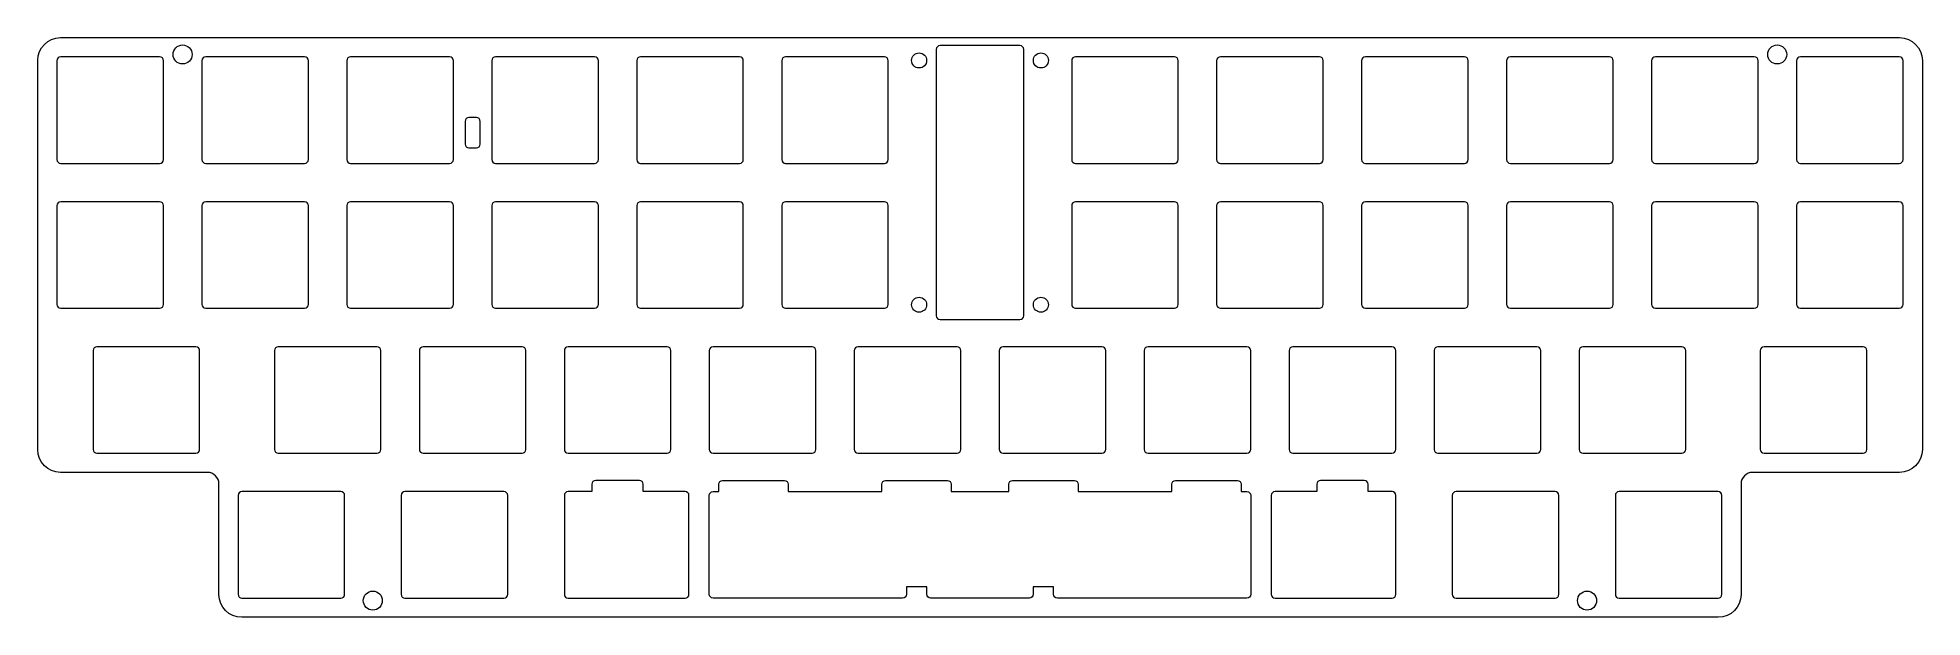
# Model space of a CAD drawing. Header units: millimetres. Extents: x 76 to 324, y 62 to 139.
import ezdxf

# ---------------------------------------------------------------- set-up
doc = ezdxf.new("R2010")
doc.units = ezdxf.units.MM
doc.header["$MEASUREMENT"] = 0
doc.layers.add('Layer 2', color=7, linetype='Continuous', lineweight=0)

msp = doc.modelspace()

# ---------------------------------------------------------------- linework, layer by layer
at = {"layer": 'Layer 2', "color": 18, "lineweight": 9, "true_color": 0x000000}
for centre, radius in [((95.42, 136.39), 1.25), ((192.2, 135.6), 0.988), ((208.2, 135.6), 0.988), ((304.96, 136.39), 1.25), ((192.2, 103.49), 0.988), ((208.2, 103.49), 0.988), ((120.41, 64.59), 1.25), ((279.97, 64.59), 1.25)]:
    msp.add_circle(centre, radius, dxfattribs=at)
for points, knots in [([(79.38, 81.45), (79.38, 81.45), (98.69, 81.45), (98.69, 81.45), (99.52, 81.45), (100.19, 80.77), (100.19, 79.95), (100.19, 79.95), (100.19, 65.4), (100.19, 65.4), (100.19, 63.74), (101.53, 62.4), (103.19, 62.4), (103.19, 62.4), (297.21, 62.4), (297.21, 62.4), (298.87, 62.4), (300.21, 63.74), (300.21, 65.4), (300.21, 65.4), (300.21, 79.95), (300.21, 79.95), (300.21, 80.77), (300.89, 81.45), (301.71, 81.45), (301.71, 81.45), (321.03, 81.45), (321.03, 81.45), (322.68, 81.45), (324.03, 82.79), (324.03, 84.45), (324.03, 84.45), (324.03, 135.6), (324.03, 135.6), (324.03, 137.25), (322.68, 138.6), (321.03, 138.6), (321.03, 138.6), (79.38, 138.6), (79.38, 138.6), (77.72, 138.6), (76.38, 137.25), (76.38, 135.6), (76.38, 135.6), (76.38, 84.45), (76.38, 84.45), (76.38, 82.79), (77.72, 81.45), (79.38, 81.45)], [0, 0, 0, 0, 1, 1, 1, 2, 2, 2, 3, 3, 3, 4, 4, 4, 5, 5, 5, 6, 6, 6, 7, 7, 7, 8, 8, 8, 9, 9, 9, 10, 10, 10, 11, 11, 11, 12, 12, 12, 13, 13, 13, 14, 14, 14, 15, 15, 15, 16, 16, 16, 16]), ([(205.45, 101.55), (205.45, 101.55), (194.95, 101.55), (194.95, 101.55), (194.67, 101.55), (194.45, 101.77), (194.45, 102.05), (194.45, 102.05), (194.45, 137.05), (194.45, 137.05), (194.45, 137.32), (194.67, 137.55), (194.95, 137.55), (194.95, 137.55), (205.45, 137.55), (205.45, 137.55), (205.73, 137.55), (205.95, 137.32), (205.95, 137.05), (205.95, 137.05), (205.95, 102.05), (205.95, 102.05), (205.95, 101.77), (205.73, 101.55), (205.45, 101.55)], [0, 0, 0, 0, 1, 1, 1, 2, 2, 2, 3, 3, 3, 4, 4, 4, 5, 5, 5, 6, 6, 6, 7, 7, 7, 8, 8, 8, 8]), ([(92.9, 122.57), (92.9, 122.29), (92.68, 122.07), (92.4, 122.07), (92.4, 122.07), (79.4, 122.07), (79.4, 122.07), (79.13, 122.07), (78.9, 122.29), (78.9, 122.57), (78.9, 122.57), (78.9, 135.57), (78.9, 135.57), (78.9, 135.85), (79.13, 136.07), (79.4, 136.07), (79.4, 136.07), (92.4, 136.07), (92.4, 136.07), (92.68, 136.07), (92.9, 135.85), (92.9, 135.57), (92.9, 135.57), (92.9, 122.57), (92.9, 122.57)], [0, 0, 0, 0, 1, 1, 1, 2, 2, 2, 3, 3, 3, 4, 4, 4, 5, 5, 5, 6, 6, 6, 7, 7, 7, 8, 8, 8, 8]), ([(98.45, 122.07), (98.18, 122.07), (97.95, 122.29), (97.95, 122.57), (97.95, 122.57), (97.95, 135.57), (97.95, 135.57), (97.95, 135.85), (98.18, 136.07), (98.45, 136.07), (98.45, 136.07), (111.45, 136.07), (111.45, 136.07), (111.73, 136.07), (111.95, 135.85), (111.95, 135.57), (111.95, 135.57), (111.95, 122.57), (111.95, 122.57), (111.95, 122.29), (111.73, 122.07), (111.45, 122.07), (111.45, 122.07), (98.45, 122.07), (98.45, 122.07)], [0, 0, 0, 0, 1, 1, 1, 2, 2, 2, 3, 3, 3, 4, 4, 4, 5, 5, 5, 6, 6, 6, 7, 7, 7, 8, 8, 8, 8]), ([(117.5, 122.07), (117.23, 122.07), (117, 122.29), (117, 122.57), (117, 122.57), (117, 135.57), (117, 135.57), (117, 135.85), (117.23, 136.07), (117.5, 136.07), (117.5, 136.07), (130.5, 136.07), (130.5, 136.07), (130.78, 136.07), (131, 135.85), (131, 135.57), (131, 135.57), (131, 122.57), (131, 122.57), (131, 122.29), (130.78, 122.07), (130.5, 122.07), (130.5, 122.07), (117.5, 122.07), (117.5, 122.07)], [0, 0, 0, 0, 1, 1, 1, 2, 2, 2, 3, 3, 3, 4, 4, 4, 5, 5, 5, 6, 6, 6, 7, 7, 7, 8, 8, 8, 8]), ([(149.55, 122.07), (149.55, 122.07), (136.55, 122.07), (136.55, 122.07), (136.28, 122.07), (136.05, 122.29), (136.05, 122.57), (136.05, 122.57), (136.05, 135.57), (136.05, 135.57), (136.05, 135.85), (136.28, 136.07), (136.55, 136.07), (136.55, 136.07), (149.55, 136.07), (149.55, 136.07), (149.83, 136.07), (150.05, 135.85), (150.05, 135.57), (150.05, 135.57), (150.05, 122.57), (150.05, 122.57), (150.05, 122.29), (149.83, 122.07), (149.55, 122.07)], [0, 0, 0, 0, 1, 1, 1, 2, 2, 2, 3, 3, 3, 4, 4, 4, 5, 5, 5, 6, 6, 6, 7, 7, 7, 8, 8, 8, 8]), ([(155.1, 135.57), (155.1, 135.85), (155.33, 136.07), (155.6, 136.07), (155.6, 136.07), (168.6, 136.07), (168.6, 136.07), (168.88, 136.07), (169.1, 135.85), (169.1, 135.57), (169.1, 135.57), (169.1, 122.57), (169.1, 122.57), (169.1, 122.29), (168.88, 122.07), (168.6, 122.07), (168.6, 122.07), (155.6, 122.07), (155.6, 122.07), (155.33, 122.07), (155.1, 122.29), (155.1, 122.57), (155.1, 122.57), (155.1, 135.57), (155.1, 135.57)], [0, 0, 0, 0, 1, 1, 1, 2, 2, 2, 3, 3, 3, 4, 4, 4, 5, 5, 5, 6, 6, 6, 7, 7, 7, 8, 8, 8, 8]), ([(174.65, 122.07), (174.38, 122.07), (174.15, 122.29), (174.15, 122.57), (174.15, 122.57), (174.15, 135.57), (174.15, 135.57), (174.15, 135.85), (174.38, 136.07), (174.65, 136.07), (174.65, 136.07), (187.65, 136.07), (187.65, 136.07), (187.93, 136.07), (188.15, 135.85), (188.15, 135.57), (188.15, 135.57), (188.15, 122.57), (188.15, 122.57), (188.15, 122.29), (187.93, 122.07), (187.65, 122.07), (187.65, 122.07), (174.65, 122.07), (174.65, 122.07)], [0, 0, 0, 0, 1, 1, 1, 2, 2, 2, 3, 3, 3, 4, 4, 4, 5, 5, 5, 6, 6, 6, 7, 7, 7, 8, 8, 8, 8]), ([(225.75, 122.07), (225.75, 122.07), (212.75, 122.07), (212.75, 122.07), (212.48, 122.07), (212.25, 122.29), (212.25, 122.57), (212.25, 122.57), (212.25, 135.57), (212.25, 135.57), (212.25, 135.85), (212.48, 136.07), (212.75, 136.07), (212.75, 136.07), (225.75, 136.07), (225.75, 136.07), (226.03, 136.07), (226.25, 135.85), (226.25, 135.57), (226.25, 135.57), (226.25, 122.57), (226.25, 122.57), (226.25, 122.29), (226.03, 122.07), (225.75, 122.07)], [0, 0, 0, 0, 1, 1, 1, 2, 2, 2, 3, 3, 3, 4, 4, 4, 5, 5, 5, 6, 6, 6, 7, 7, 7, 8, 8, 8, 8]), ([(231.3, 135.57), (231.3, 135.85), (231.53, 136.07), (231.8, 136.07), (231.8, 136.07), (244.8, 136.07), (244.8, 136.07), (245.08, 136.07), (245.3, 135.85), (245.3, 135.57), (245.3, 135.57), (245.3, 122.57), (245.3, 122.57), (245.3, 122.29), (245.08, 122.07), (244.8, 122.07), (244.8, 122.07), (231.8, 122.07), (231.8, 122.07), (231.53, 122.07), (231.3, 122.29), (231.3, 122.57), (231.3, 122.57), (231.3, 135.57), (231.3, 135.57)], [0, 0, 0, 0, 1, 1, 1, 2, 2, 2, 3, 3, 3, 4, 4, 4, 5, 5, 5, 6, 6, 6, 7, 7, 7, 8, 8, 8, 8]), ([(263.85, 136.07), (264.13, 136.07), (264.35, 135.85), (264.35, 135.57), (264.35, 135.57), (264.35, 122.57), (264.35, 122.57), (264.35, 122.29), (264.13, 122.07), (263.85, 122.07), (263.85, 122.07), (250.85, 122.07), (250.85, 122.07), (250.58, 122.07), (250.35, 122.29), (250.35, 122.57), (250.35, 122.57), (250.35, 135.57), (250.35, 135.57), (250.35, 135.85), (250.58, 136.07), (250.85, 136.07), (250.85, 136.07), (263.85, 136.07), (263.85, 136.07)], [0, 0, 0, 0, 1, 1, 1, 2, 2, 2, 3, 3, 3, 4, 4, 4, 5, 5, 5, 6, 6, 6, 7, 7, 7, 8, 8, 8, 8]), ([(282.9, 136.07), (283.18, 136.07), (283.4, 135.85), (283.4, 135.57), (283.4, 135.57), (283.4, 122.57), (283.4, 122.57), (283.4, 122.29), (283.18, 122.07), (282.9, 122.07), (282.9, 122.07), (269.9, 122.07), (269.9, 122.07), (269.63, 122.07), (269.4, 122.29), (269.4, 122.57), (269.4, 122.57), (269.4, 135.57), (269.4, 135.57), (269.4, 135.85), (269.63, 136.07), (269.9, 136.07), (269.9, 136.07), (282.9, 136.07), (282.9, 136.07)], [0, 0, 0, 0, 1, 1, 1, 2, 2, 2, 3, 3, 3, 4, 4, 4, 5, 5, 5, 6, 6, 6, 7, 7, 7, 8, 8, 8, 8]), ([(288.45, 122.57), (288.45, 122.57), (288.45, 135.57), (288.45, 135.57), (288.45, 135.85), (288.68, 136.07), (288.95, 136.07), (288.95, 136.07), (301.95, 136.07), (301.95, 136.07), (302.23, 136.07), (302.45, 135.85), (302.45, 135.57), (302.45, 135.57), (302.45, 122.57), (302.45, 122.57), (302.45, 122.29), (302.23, 122.07), (301.95, 122.07), (301.95, 122.07), (288.95, 122.07), (288.95, 122.07), (288.68, 122.07), (288.45, 122.29), (288.45, 122.57)], [0, 0, 0, 0, 1, 1, 1, 2, 2, 2, 3, 3, 3, 4, 4, 4, 5, 5, 5, 6, 6, 6, 7, 7, 7, 8, 8, 8, 8]), ([(307.5, 135.57), (307.5, 135.85), (307.73, 136.07), (308, 136.07), (308, 136.07), (321, 136.07), (321, 136.07), (321.28, 136.07), (321.5, 135.85), (321.5, 135.57), (321.5, 135.57), (321.5, 122.57), (321.5, 122.57), (321.5, 122.29), (321.28, 122.07), (321, 122.07), (321, 122.07), (308, 122.07), (308, 122.07), (307.73, 122.07), (307.5, 122.29), (307.5, 122.57), (307.5, 122.57), (307.5, 135.57), (307.5, 135.57)], [0, 0, 0, 0, 1, 1, 1, 2, 2, 2, 3, 3, 3, 4, 4, 4, 5, 5, 5, 6, 6, 6, 7, 7, 7, 8, 8, 8, 8]), ([(134.02, 124.1), (134.02, 124.1), (133.03, 124.1), (133.03, 124.1), (132.75, 124.1), (132.54, 124.31), (132.54, 124.6), (132.54, 124.6), (132.54, 127.59), (132.54, 127.59), (132.54, 127.88), (132.75, 128.09), (133.03, 128.09), (133.03, 128.09), (134.02, 128.09), (134.02, 128.09), (134.3, 128.09), (134.51, 127.88), (134.51, 127.59), (134.51, 127.59), (134.51, 124.6), (134.51, 124.6), (134.51, 124.35), (134.3, 124.1), (134.02, 124.1)], [0, 0, 0, 0, 1, 1, 1, 2, 2, 2, 3, 3, 3, 4, 4, 4, 5, 5, 5, 6, 6, 6, 7, 7, 7, 8, 8, 8, 8]), ([(79.4, 103.02), (79.13, 103.02), (78.9, 103.24), (78.9, 103.52), (78.9, 103.52), (78.9, 116.52), (78.9, 116.52), (78.9, 116.8), (79.13, 117.02), (79.4, 117.02), (79.4, 117.02), (92.4, 117.02), (92.4, 117.02), (92.68, 117.02), (92.9, 116.8), (92.9, 116.52), (92.9, 116.52), (92.9, 103.52), (92.9, 103.52), (92.9, 103.24), (92.68, 103.02), (92.4, 103.02), (92.4, 103.02), (79.4, 103.02), (79.4, 103.02)], [0, 0, 0, 0, 1, 1, 1, 2, 2, 2, 3, 3, 3, 4, 4, 4, 5, 5, 5, 6, 6, 6, 7, 7, 7, 8, 8, 8, 8]), ([(111.45, 117.02), (111.73, 117.02), (111.95, 116.8), (111.95, 116.52), (111.95, 116.52), (111.95, 103.52), (111.95, 103.52), (111.95, 103.24), (111.73, 103.02), (111.45, 103.02), (111.45, 103.02), (98.45, 103.02), (98.45, 103.02), (98.18, 103.02), (97.95, 103.24), (97.95, 103.52), (97.95, 103.52), (97.95, 116.52), (97.95, 116.52), (97.95, 116.8), (98.18, 117.02), (98.45, 117.02), (98.45, 117.02), (111.45, 117.02), (111.45, 117.02)], [0, 0, 0, 0, 1, 1, 1, 2, 2, 2, 3, 3, 3, 4, 4, 4, 5, 5, 5, 6, 6, 6, 7, 7, 7, 8, 8, 8, 8]), ([(117, 116.52), (117, 116.8), (117.23, 117.02), (117.5, 117.02), (117.5, 117.02), (130.5, 117.02), (130.5, 117.02), (130.78, 117.02), (131, 116.8), (131, 116.52), (131, 116.52), (131, 103.52), (131, 103.52), (131, 103.24), (130.78, 103.02), (130.5, 103.02), (130.5, 103.02), (117.5, 103.02), (117.5, 103.02), (117.23, 103.02), (117, 103.24), (117, 103.52), (117, 103.52), (117, 116.52), (117, 116.52)], [0, 0, 0, 0, 1, 1, 1, 2, 2, 2, 3, 3, 3, 4, 4, 4, 5, 5, 5, 6, 6, 6, 7, 7, 7, 8, 8, 8, 8]), ([(136.05, 116.52), (136.05, 116.8), (136.28, 117.02), (136.55, 117.02), (136.55, 117.02), (149.55, 117.02), (149.55, 117.02), (149.83, 117.02), (150.05, 116.8), (150.05, 116.52), (150.05, 116.52), (150.05, 103.52), (150.05, 103.52), (150.05, 103.24), (149.83, 103.02), (149.55, 103.02), (149.55, 103.02), (136.55, 103.02), (136.55, 103.02), (136.28, 103.02), (136.05, 103.24), (136.05, 103.52), (136.05, 103.52), (136.05, 116.52), (136.05, 116.52)], [0, 0, 0, 0, 1, 1, 1, 2, 2, 2, 3, 3, 3, 4, 4, 4, 5, 5, 5, 6, 6, 6, 7, 7, 7, 8, 8, 8, 8]), ([(169.1, 103.52), (169.1, 103.24), (168.88, 103.02), (168.6, 103.02), (168.6, 103.02), (155.6, 103.02), (155.6, 103.02), (155.33, 103.02), (155.1, 103.24), (155.1, 103.52), (155.1, 103.52), (155.1, 116.52), (155.1, 116.52), (155.1, 116.8), (155.33, 117.02), (155.6, 117.02), (155.6, 117.02), (168.6, 117.02), (168.6, 117.02), (168.88, 117.02), (169.1, 116.8), (169.1, 116.52), (169.1, 116.52), (169.1, 103.52), (169.1, 103.52)], [0, 0, 0, 0, 1, 1, 1, 2, 2, 2, 3, 3, 3, 4, 4, 4, 5, 5, 5, 6, 6, 6, 7, 7, 7, 8, 8, 8, 8]), ([(174.15, 116.52), (174.15, 116.8), (174.38, 117.02), (174.65, 117.02), (174.65, 117.02), (187.65, 117.02), (187.65, 117.02), (187.93, 117.02), (188.15, 116.8), (188.15, 116.52), (188.15, 116.52), (188.15, 103.52), (188.15, 103.52), (188.15, 103.24), (187.93, 103.02), (187.65, 103.02), (187.65, 103.02), (174.65, 103.02), (174.65, 103.02), (174.38, 103.02), (174.15, 103.24), (174.15, 103.52), (174.15, 103.52), (174.15, 116.52), (174.15, 116.52)], [0, 0, 0, 0, 1, 1, 1, 2, 2, 2, 3, 3, 3, 4, 4, 4, 5, 5, 5, 6, 6, 6, 7, 7, 7, 8, 8, 8, 8]), ([(212.25, 116.52), (212.25, 116.8), (212.48, 117.02), (212.75, 117.02), (212.75, 117.02), (225.75, 117.02), (225.75, 117.02), (226.03, 117.02), (226.25, 116.8), (226.25, 116.52), (226.25, 116.52), (226.25, 103.52), (226.25, 103.52), (226.25, 103.24), (226.03, 103.02), (225.75, 103.02), (225.75, 103.02), (212.75, 103.02), (212.75, 103.02), (212.48, 103.02), (212.25, 103.24), (212.25, 103.52), (212.25, 103.52), (212.25, 116.52), (212.25, 116.52)], [0, 0, 0, 0, 1, 1, 1, 2, 2, 2, 3, 3, 3, 4, 4, 4, 5, 5, 5, 6, 6, 6, 7, 7, 7, 8, 8, 8, 8]), ([(244.8, 103.02), (244.8, 103.02), (231.8, 103.02), (231.8, 103.02), (231.53, 103.02), (231.3, 103.24), (231.3, 103.52), (231.3, 103.52), (231.3, 116.52), (231.3, 116.52), (231.3, 116.8), (231.53, 117.02), (231.8, 117.02), (231.8, 117.02), (244.8, 117.02), (244.8, 117.02), (245.08, 117.02), (245.3, 116.8), (245.3, 116.52), (245.3, 116.52), (245.3, 103.52), (245.3, 103.52), (245.3, 103.24), (245.08, 103.02), (244.8, 103.02)], [0, 0, 0, 0, 1, 1, 1, 2, 2, 2, 3, 3, 3, 4, 4, 4, 5, 5, 5, 6, 6, 6, 7, 7, 7, 8, 8, 8, 8]), ([(264.35, 103.52), (264.35, 103.24), (264.13, 103.02), (263.85, 103.02), (263.85, 103.02), (250.85, 103.02), (250.85, 103.02), (250.58, 103.02), (250.35, 103.24), (250.35, 103.52), (250.35, 103.52), (250.35, 116.52), (250.35, 116.52), (250.35, 116.8), (250.58, 117.02), (250.85, 117.02), (250.85, 117.02), (263.85, 117.02), (263.85, 117.02), (264.13, 117.02), (264.35, 116.8), (264.35, 116.52), (264.35, 116.52), (264.35, 103.52), (264.35, 103.52)], [0, 0, 0, 0, 1, 1, 1, 2, 2, 2, 3, 3, 3, 4, 4, 4, 5, 5, 5, 6, 6, 6, 7, 7, 7, 8, 8, 8, 8]), ([(283.4, 116.52), (283.4, 116.52), (283.4, 103.52), (283.4, 103.52), (283.4, 103.24), (283.18, 103.02), (282.9, 103.02), (282.9, 103.02), (269.9, 103.02), (269.9, 103.02), (269.63, 103.02), (269.4, 103.24), (269.4, 103.52), (269.4, 103.52), (269.4, 116.52), (269.4, 116.52), (269.4, 116.8), (269.63, 117.02), (269.9, 117.02), (269.9, 117.02), (282.9, 117.02), (282.9, 117.02), (283.18, 117.02), (283.4, 116.8), (283.4, 116.52)], [0, 0, 0, 0, 1, 1, 1, 2, 2, 2, 3, 3, 3, 4, 4, 4, 5, 5, 5, 6, 6, 6, 7, 7, 7, 8, 8, 8, 8]), ([(288.45, 103.52), (288.45, 103.52), (288.45, 116.52), (288.45, 116.52), (288.45, 116.8), (288.68, 117.02), (288.95, 117.02), (288.95, 117.02), (301.95, 117.02), (301.95, 117.02), (302.23, 117.02), (302.45, 116.8), (302.45, 116.52), (302.45, 116.52), (302.45, 103.52), (302.45, 103.52), (302.45, 103.24), (302.23, 103.02), (301.95, 103.02), (301.95, 103.02), (288.95, 103.02), (288.95, 103.02), (288.68, 103.02), (288.45, 103.24), (288.45, 103.52)], [0, 0, 0, 0, 1, 1, 1, 2, 2, 2, 3, 3, 3, 4, 4, 4, 5, 5, 5, 6, 6, 6, 7, 7, 7, 8, 8, 8, 8]), ([(308, 103.02), (307.73, 103.02), (307.5, 103.24), (307.5, 103.52), (307.5, 103.52), (307.5, 116.52), (307.5, 116.52), (307.5, 116.8), (307.73, 117.02), (308, 117.02), (308, 117.02), (321, 117.02), (321, 117.02), (321.28, 117.02), (321.5, 116.8), (321.5, 116.52), (321.5, 116.52), (321.5, 103.52), (321.5, 103.52), (321.5, 103.24), (321.28, 103.02), (321, 103.02), (321, 103.02), (308, 103.02), (308, 103.02)], [0, 0, 0, 0, 1, 1, 1, 2, 2, 2, 3, 3, 3, 4, 4, 4, 5, 5, 5, 6, 6, 6, 7, 7, 7, 8, 8, 8, 8]), ([(97.66, 97.47), (97.66, 97.47), (97.66, 84.47), (97.66, 84.47), (97.66, 84.19), (97.44, 83.97), (97.16, 83.97), (97.16, 83.97), (84.16, 83.97), (84.16, 83.97), (83.89, 83.97), (83.66, 84.19), (83.66, 84.47), (83.66, 84.47), (83.66, 97.47), (83.66, 97.47), (83.66, 97.75), (83.89, 97.97), (84.16, 97.97), (84.16, 97.97), (97.16, 97.97), (97.16, 97.97), (97.44, 97.97), (97.66, 97.75), (97.66, 97.47)], [0, 0, 0, 0, 1, 1, 1, 2, 2, 2, 3, 3, 3, 4, 4, 4, 5, 5, 5, 6, 6, 6, 7, 7, 7, 8, 8, 8, 8]), ([(121.48, 97.47), (121.48, 97.47), (121.48, 84.47), (121.48, 84.47), (121.48, 84.19), (121.25, 83.97), (120.98, 83.97), (120.98, 83.97), (107.98, 83.97), (107.98, 83.97), (107.7, 83.97), (107.48, 84.19), (107.48, 84.47), (107.48, 84.47), (107.48, 97.47), (107.48, 97.47), (107.48, 97.75), (107.7, 97.97), (107.98, 97.97), (107.98, 97.97), (120.98, 97.97), (120.98, 97.97), (121.25, 97.97), (121.48, 97.75), (121.48, 97.47)], [0, 0, 0, 0, 1, 1, 1, 2, 2, 2, 3, 3, 3, 4, 4, 4, 5, 5, 5, 6, 6, 6, 7, 7, 7, 8, 8, 8, 8]), ([(140.03, 97.97), (140.3, 97.97), (140.53, 97.75), (140.53, 97.47), (140.53, 97.47), (140.53, 84.47), (140.53, 84.47), (140.53, 84.19), (140.3, 83.97), (140.03, 83.97), (140.03, 83.97), (127.03, 83.97), (127.03, 83.97), (126.75, 83.97), (126.53, 84.19), (126.53, 84.47), (126.53, 84.47), (126.53, 97.47), (126.53, 97.47), (126.53, 97.75), (126.75, 97.97), (127.03, 97.97), (127.03, 97.97), (140.03, 97.97), (140.03, 97.97)], [0, 0, 0, 0, 1, 1, 1, 2, 2, 2, 3, 3, 3, 4, 4, 4, 5, 5, 5, 6, 6, 6, 7, 7, 7, 8, 8, 8, 8]), ([(159.58, 84.47), (159.58, 84.19), (159.35, 83.97), (159.08, 83.97), (159.08, 83.97), (146.08, 83.97), (146.08, 83.97), (145.8, 83.97), (145.58, 84.19), (145.58, 84.47), (145.58, 84.47), (145.58, 97.47), (145.58, 97.47), (145.58, 97.75), (145.8, 97.97), (146.08, 97.97), (146.08, 97.97), (159.08, 97.97), (159.08, 97.97), (159.35, 97.97), (159.58, 97.75), (159.58, 97.47), (159.58, 97.47), (159.58, 84.47), (159.58, 84.47)], [0, 0, 0, 0, 1, 1, 1, 2, 2, 2, 3, 3, 3, 4, 4, 4, 5, 5, 5, 6, 6, 6, 7, 7, 7, 8, 8, 8, 8]), ([(178.63, 84.47), (178.63, 84.19), (178.4, 83.97), (178.13, 83.97), (178.13, 83.97), (165.13, 83.97), (165.13, 83.97), (164.85, 83.97), (164.63, 84.19), (164.63, 84.47), (164.63, 84.47), (164.63, 97.47), (164.63, 97.47), (164.63, 97.75), (164.85, 97.97), (165.13, 97.97), (165.13, 97.97), (178.13, 97.97), (178.13, 97.97), (178.4, 97.97), (178.63, 97.75), (178.63, 97.47), (178.63, 97.47), (178.63, 84.47), (178.63, 84.47)], [0, 0, 0, 0, 1, 1, 1, 2, 2, 2, 3, 3, 3, 4, 4, 4, 5, 5, 5, 6, 6, 6, 7, 7, 7, 8, 8, 8, 8]), ([(184.18, 83.97), (183.9, 83.97), (183.68, 84.19), (183.68, 84.47), (183.68, 84.47), (183.68, 97.47), (183.68, 97.47), (183.68, 97.75), (183.9, 97.97), (184.18, 97.97), (184.18, 97.97), (197.18, 97.97), (197.18, 97.97), (197.45, 97.97), (197.68, 97.75), (197.68, 97.47), (197.68, 97.47), (197.68, 84.47), (197.68, 84.47), (197.68, 84.19), (197.45, 83.97), (197.18, 83.97), (197.18, 83.97), (184.18, 83.97), (184.18, 83.97)], [0, 0, 0, 0, 1, 1, 1, 2, 2, 2, 3, 3, 3, 4, 4, 4, 5, 5, 5, 6, 6, 6, 7, 7, 7, 8, 8, 8, 8]), ([(202.73, 84.47), (202.73, 84.47), (202.73, 97.47), (202.73, 97.47), (202.73, 97.75), (202.95, 97.97), (203.23, 97.97), (203.23, 97.97), (216.23, 97.97), (216.23, 97.97), (216.5, 97.97), (216.73, 97.75), (216.73, 97.47), (216.73, 97.47), (216.73, 84.47), (216.73, 84.47), (216.73, 84.19), (216.5, 83.97), (216.23, 83.97), (216.23, 83.97), (203.23, 83.97), (203.23, 83.97), (202.95, 83.97), (202.73, 84.19), (202.73, 84.47)], [0, 0, 0, 0, 1, 1, 1, 2, 2, 2, 3, 3, 3, 4, 4, 4, 5, 5, 5, 6, 6, 6, 7, 7, 7, 8, 8, 8, 8]), ([(222.28, 97.97), (222.28, 97.97), (235.28, 97.97), (235.28, 97.97), (235.55, 97.97), (235.78, 97.75), (235.78, 97.47), (235.78, 97.47), (235.78, 84.47), (235.78, 84.47), (235.78, 84.19), (235.55, 83.97), (235.28, 83.97), (235.28, 83.97), (222.28, 83.97), (222.28, 83.97), (222, 83.97), (221.78, 84.19), (221.78, 84.47), (221.78, 84.47), (221.78, 97.47), (221.78, 97.47), (221.78, 97.75), (222, 97.97), (222.28, 97.97)], [0, 0, 0, 0, 1, 1, 1, 2, 2, 2, 3, 3, 3, 4, 4, 4, 5, 5, 5, 6, 6, 6, 7, 7, 7, 8, 8, 8, 8]), ([(241.33, 83.97), (241.05, 83.97), (240.83, 84.19), (240.83, 84.47), (240.83, 84.47), (240.83, 97.47), (240.83, 97.47), (240.83, 97.75), (241.05, 97.97), (241.33, 97.97), (241.33, 97.97), (254.33, 97.97), (254.33, 97.97), (254.6, 97.97), (254.83, 97.75), (254.83, 97.47), (254.83, 97.47), (254.83, 84.47), (254.83, 84.47), (254.83, 84.19), (254.6, 83.97), (254.33, 83.97), (254.33, 83.97), (241.33, 83.97), (241.33, 83.97)], [0, 0, 0, 0, 1, 1, 1, 2, 2, 2, 3, 3, 3, 4, 4, 4, 5, 5, 5, 6, 6, 6, 7, 7, 7, 8, 8, 8, 8]), ([(259.88, 97.47), (259.88, 97.75), (260.1, 97.97), (260.38, 97.97), (260.38, 97.97), (273.38, 97.97), (273.38, 97.97), (273.65, 97.97), (273.88, 97.75), (273.88, 97.47), (273.88, 97.47), (273.88, 84.47), (273.88, 84.47), (273.88, 84.19), (273.65, 83.97), (273.38, 83.97), (273.38, 83.97), (260.38, 83.97), (260.38, 83.97), (260.1, 83.97), (259.88, 84.19), (259.88, 84.47), (259.88, 84.47), (259.88, 97.47), (259.88, 97.47)], [0, 0, 0, 0, 1, 1, 1, 2, 2, 2, 3, 3, 3, 4, 4, 4, 5, 5, 5, 6, 6, 6, 7, 7, 7, 8, 8, 8, 8]), ([(278.93, 84.47), (278.93, 84.47), (278.93, 97.47), (278.93, 97.47), (278.93, 97.75), (279.15, 97.97), (279.43, 97.97), (279.43, 97.97), (292.43, 97.97), (292.43, 97.97), (292.7, 97.97), (292.93, 97.75), (292.93, 97.47), (292.93, 97.47), (292.93, 84.47), (292.93, 84.47), (292.93, 84.19), (292.7, 83.97), (292.43, 83.97), (292.43, 83.97), (279.43, 83.97), (279.43, 83.97), (279.15, 83.97), (278.93, 84.19), (278.93, 84.47)], [0, 0, 0, 0, 1, 1, 1, 2, 2, 2, 3, 3, 3, 4, 4, 4, 5, 5, 5, 6, 6, 6, 7, 7, 7, 8, 8, 8, 8]), ([(316.74, 97.47), (316.74, 97.47), (316.74, 84.47), (316.74, 84.47), (316.74, 84.19), (316.51, 83.97), (316.24, 83.97), (316.24, 83.97), (303.24, 83.97), (303.24, 83.97), (302.96, 83.97), (302.74, 84.19), (302.74, 84.47), (302.74, 84.47), (302.74, 97.47), (302.74, 97.47), (302.74, 97.75), (302.96, 97.97), (303.24, 97.97), (303.24, 97.97), (316.24, 97.97), (316.24, 97.97), (316.51, 97.97), (316.74, 97.75), (316.74, 97.47)], [0, 0, 0, 0, 1, 1, 1, 2, 2, 2, 3, 3, 3, 4, 4, 4, 5, 5, 5, 6, 6, 6, 7, 7, 7, 8, 8, 8, 8]), ([(155.95, 78.92), (155.95, 78.92), (161.46, 78.92), (161.46, 78.92), (161.73, 78.92), (161.96, 78.7), (161.96, 78.42), (161.96, 78.42), (161.96, 65.42), (161.96, 65.42), (161.96, 65.14), (161.73, 64.92), (161.46, 64.92), (161.46, 64.92), (146.08, 64.92), (146.08, 64.92), (145.8, 64.92), (145.58, 65.14), (145.58, 65.42), (145.58, 65.42), (145.58, 78.42), (145.58, 78.42), (145.58, 78.7), (145.8, 78.92), (146.08, 78.92), (146.08, 78.92), (149.2, 78.92), (149.2, 78.92), (149.2, 78.92), (149.2, 79.89), (149.2, 79.89), (149.2, 80.17), (149.42, 80.39), (149.7, 80.39), (149.7, 80.39), (155.45, 80.39), (155.45, 80.39), (155.73, 80.39), (155.95, 80.17), (155.95, 79.89), (155.95, 79.89), (155.95, 78.92), (155.95, 78.92)], [0, 0, 0, 0, 1, 1, 1, 2, 2, 2, 3, 3, 3, 4, 4, 4, 5, 5, 5, 6, 6, 6, 7, 7, 7, 8, 8, 8, 9, 9, 9, 10, 10, 10, 11, 11, 11, 12, 12, 12, 13, 13, 13, 14, 14, 14, 14]), ([(193.2, 66.39), (193.2, 66.39), (193.2, 65.42), (193.2, 65.42), (193.2, 65.15), (193.42, 64.92), (193.7, 64.92), (193.7, 64.92), (206.7, 64.92), (206.7, 64.92), (206.98, 64.92), (207.2, 65.15), (207.2, 65.42), (207.2, 65.42), (207.2, 66.39), (207.2, 66.39), (207.2, 66.39), (209.87, 66.39), (209.87, 66.39), (209.87, 66.39), (209.87, 65.42), (209.87, 65.42), (209.87, 65.14), (210.09, 64.92), (210.37, 64.92), (210.37, 64.92), (235.28, 64.92), (235.28, 64.92), (235.55, 64.92), (235.78, 65.14), (235.78, 65.42), (235.78, 65.42), (235.78, 78.42), (235.78, 78.42), (235.78, 78.7), (235.55, 78.92), (235.28, 78.92), (235.28, 78.92), (234.53, 78.92), (234.53, 78.92), (234.53, 78.92), (234.53, 79.89), (234.53, 79.89), (234.53, 80.17), (234.3, 80.39), (234.03, 80.39), (234.03, 80.39), (225.9, 80.39), (225.9, 80.39), (225.62, 80.39), (225.4, 80.17), (225.4, 79.89), (225.4, 79.89), (225.4, 78.92), (225.4, 78.92), (225.4, 78.92), (213.1, 78.92), (213.1, 78.92), (213.1, 78.92), (213.1, 79.89), (213.1, 79.89), (213.1, 80.17), (212.88, 80.39), (212.6, 80.39), (212.6, 80.39), (204.48, 80.39), (204.48, 80.39), (204.2, 80.39), (203.98, 80.17), (203.98, 79.89), (203.98, 79.89), (203.98, 78.92), (203.98, 78.92), (203.98, 78.92), (196.43, 78.92), (196.43, 78.92), (196.43, 78.92), (196.43, 79.89), (196.43, 79.89), (196.43, 80.17), (196.2, 80.39), (195.93, 80.39), (195.93, 80.39), (187.8, 80.39), (187.8, 80.39), (187.52, 80.39), (187.3, 80.17), (187.3, 79.89), (187.3, 79.89), (187.3, 78.92), (187.3, 78.92), (187.3, 78.92), (175, 78.92), (175, 78.92), (175, 78.92), (175, 79.89), (175, 79.89), (175, 80.17), (174.78, 80.39), (174.5, 80.39), (174.5, 80.39), (166.38, 80.39), (166.38, 80.39), (166.1, 80.39), (165.88, 80.17), (165.88, 79.89), (165.88, 79.89), (165.88, 78.92), (165.88, 78.92), (165.88, 78.92), (165.13, 78.92), (165.13, 78.92), (164.85, 78.92), (164.63, 78.7), (164.63, 78.42), (164.63, 78.42), (164.63, 65.42), (164.63, 65.42), (164.63, 65.15), (164.85, 64.92), (165.13, 64.92), (165.13, 64.92), (190.03, 64.92), (190.03, 64.92), (190.31, 64.92), (190.53, 65.14), (190.53, 65.42), (190.53, 65.42), (190.53, 66.39), (190.53, 66.39), (190.53, 66.39), (193.2, 66.39), (193.2, 66.39)], [0, 0, 0, 0, 1, 1, 1, 2, 2, 2, 3, 3, 3, 4, 4, 4, 5, 5, 5, 6, 6, 6, 7, 7, 7, 8, 8, 8, 9, 9, 9, 10, 10, 10, 11, 11, 11, 12, 12, 12, 13, 13, 13, 14, 14, 14, 15, 15, 15, 16, 16, 16, 17, 17, 17, 18, 18, 18, 19, 19, 19, 20, 20, 20, 21, 21, 21, 22, 22, 22, 23, 23, 23, 24, 24, 24, 25, 25, 25, 26, 26, 26, 27, 27, 27, 28, 28, 28, 29, 29, 29, 30, 30, 30, 31, 31, 31, 32, 32, 32, 33, 33, 33, 34, 34, 34, 35, 35, 35, 36, 36, 36, 37, 37, 37, 38, 38, 38, 39, 39, 39, 40, 40, 40, 41, 41, 41, 42, 42, 42, 43, 43, 43, 44, 44, 44, 44]), ([(251.2, 78.92), (251.2, 78.92), (254.36, 78.92), (254.36, 78.92), (254.64, 78.92), (254.86, 78.7), (254.86, 78.42), (254.86, 78.42), (254.86, 65.42), (254.86, 65.42), (254.86, 65.14), (254.64, 64.92), (254.36, 64.92), (254.36, 64.92), (238.98, 64.92), (238.98, 64.92), (238.71, 64.92), (238.48, 65.14), (238.48, 65.42), (238.48, 65.42), (238.48, 78.42), (238.48, 78.42), (238.48, 78.7), (238.71, 78.92), (238.98, 78.92), (238.98, 78.92), (244.45, 78.92), (244.45, 78.92), (244.45, 78.92), (244.45, 79.89), (244.45, 79.89), (244.45, 80.17), (244.67, 80.39), (244.95, 80.39), (244.95, 80.39), (250.7, 80.39), (250.7, 80.39), (250.98, 80.39), (251.2, 80.17), (251.2, 79.89), (251.2, 79.89), (251.2, 78.92), (251.2, 78.92)], [0, 0, 0, 0, 1, 1, 1, 2, 2, 2, 3, 3, 3, 4, 4, 4, 5, 5, 5, 6, 6, 6, 7, 7, 7, 8, 8, 8, 9, 9, 9, 10, 10, 10, 11, 11, 11, 12, 12, 12, 13, 13, 13, 14, 14, 14, 14]), ([(103.21, 78.92), (103.21, 78.92), (116.21, 78.92), (116.21, 78.92), (116.49, 78.92), (116.71, 78.7), (116.71, 78.42), (116.71, 78.42), (116.71, 65.42), (116.71, 65.42), (116.71, 65.14), (116.49, 64.92), (116.21, 64.92), (116.21, 64.92), (103.21, 64.92), (103.21, 64.92), (102.94, 64.92), (102.71, 65.14), (102.71, 65.42), (102.71, 65.42), (102.71, 78.42), (102.71, 78.42), (102.71, 78.7), (102.94, 78.92), (103.21, 78.92)], [0, 0, 0, 0, 1, 1, 1, 2, 2, 2, 3, 3, 3, 4, 4, 4, 5, 5, 5, 6, 6, 6, 7, 7, 7, 8, 8, 8, 8]), ([(138.14, 78.42), (138.14, 78.42), (138.14, 65.42), (138.14, 65.42), (138.14, 65.14), (137.92, 64.92), (137.64, 64.92), (137.64, 64.92), (124.64, 64.92), (124.64, 64.92), (124.37, 64.92), (124.14, 65.14), (124.14, 65.42), (124.14, 65.42), (124.14, 78.42), (124.14, 78.42), (124.14, 78.7), (124.37, 78.92), (124.64, 78.92), (124.64, 78.92), (137.64, 78.92), (137.64, 78.92), (137.92, 78.92), (138.14, 78.7), (138.14, 78.42)], [0, 0, 0, 0, 1, 1, 1, 2, 2, 2, 3, 3, 3, 4, 4, 4, 5, 5, 5, 6, 6, 6, 7, 7, 7, 8, 8, 8, 8]), ([(262.76, 78.92), (262.76, 78.92), (275.76, 78.92), (275.76, 78.92), (276.03, 78.92), (276.26, 78.7), (276.26, 78.42), (276.26, 78.42), (276.26, 65.42), (276.26, 65.42), (276.26, 65.14), (276.03, 64.92), (275.76, 64.92), (275.76, 64.92), (262.76, 64.92), (262.76, 64.92), (262.48, 64.92), (262.26, 65.14), (262.26, 65.42), (262.26, 65.42), (262.26, 78.42), (262.26, 78.42), (262.26, 78.7), (262.48, 78.92), (262.76, 78.92)], [0, 0, 0, 0, 1, 1, 1, 2, 2, 2, 3, 3, 3, 4, 4, 4, 5, 5, 5, 6, 6, 6, 7, 7, 7, 8, 8, 8, 8]), ([(284.19, 78.92), (284.19, 78.92), (297.19, 78.92), (297.19, 78.92), (297.46, 78.92), (297.69, 78.7), (297.69, 78.42), (297.69, 78.42), (297.69, 65.42), (297.69, 65.42), (297.69, 65.14), (297.46, 64.92), (297.19, 64.92), (297.19, 64.92), (284.19, 64.92), (284.19, 64.92), (283.91, 64.92), (283.69, 65.14), (283.69, 65.42), (283.69, 65.42), (283.69, 78.42), (283.69, 78.42), (283.69, 78.7), (283.91, 78.92), (284.19, 78.92)], [0, 0, 0, 0, 1, 1, 1, 2, 2, 2, 3, 3, 3, 4, 4, 4, 5, 5, 5, 6, 6, 6, 7, 7, 7, 8, 8, 8, 8])]:
    msp.add_open_spline(points, degree=3, knots=knots, dxfattribs=at)

doc.saveas('drawing.dxf')
